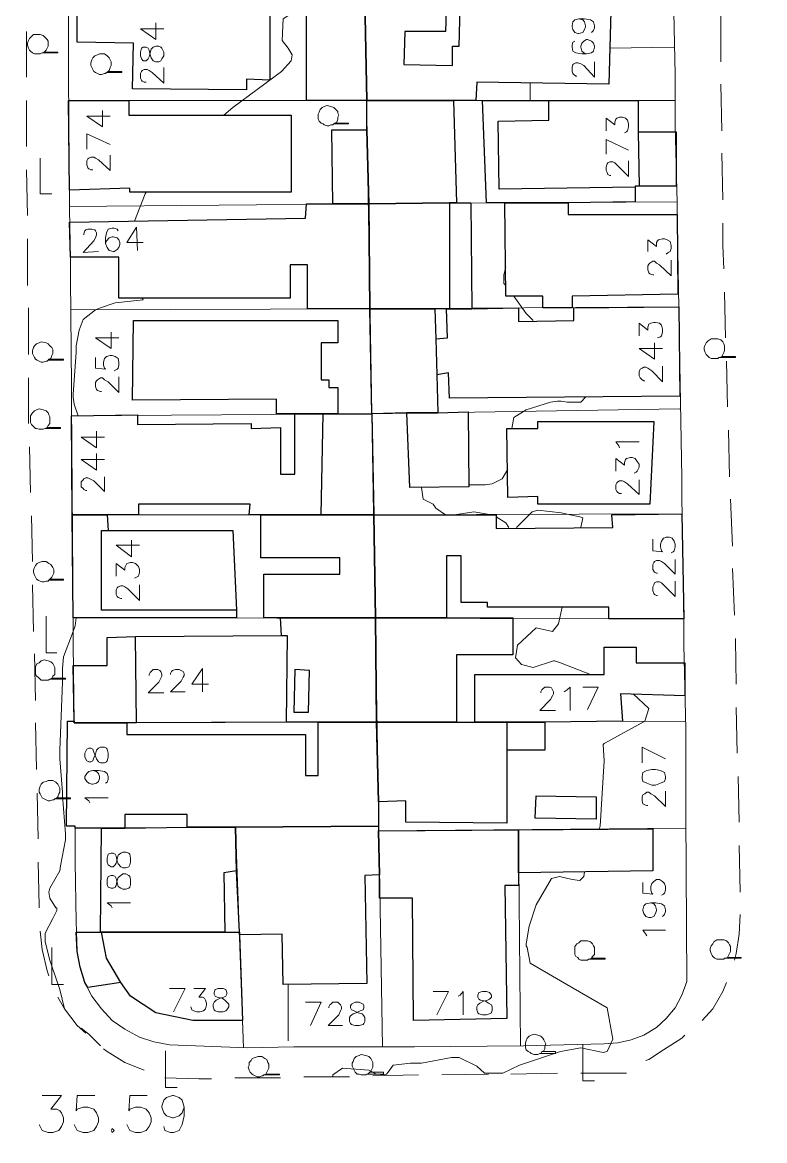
# Model space of a CAD drawing. Extents: x -2391 to 32076, y -11492 to 5852.
# Drawn here: x 4755.5 to 4820.1, y -1182.6 to -1085.2 of the extents above; entities that cross this region are included whole.
import ezdxf

# ---------------------------------------------------------------- set-up
doc = ezdxf.new("R2010")
doc.units = 0
doc.header["$LTSCALE"] = 7
for name, color, linetype in [('ALVE-CT', 3, 'CONTINUOUS'), ('PDF_A101 - EDIFICACAO', 7, 'CONTINUOUS'), ('PDF_A103 - PROJECAO_1', 7, 'CONTINUOUS'), ('PDF_A112 - PRISMA_VENTILACAO', 7, 'CONTINUOUS'), ('PDF_A123 - N DE PORTA', 7, 'CONTINUOUS'), ('PDF_A124 - MURO', 7, 'CONTINUOUS'), ('PDF_C301 - MEIO_FIO_2D', 7, 'CONTINUOUS'), ('PDF_F602 - ARVORE_ISOLADA', 7, 'CONTINUOUS'), ('PDF_I903 - POSTE', 7, 'CONTINUOUS'), ('PDF_N1401 - CURVA_MESTRA', 7, 'CONTINUOUS'), ('PDF_N1403 - COTA_DE_APARELHO', 7, 'CONTINUOUS')]:
    doc.layers.add(name, color=color, linetype=linetype)

msp = doc.modelspace()

# ---------------------------------------------------------------- linework, layer by layer
at = {"layer": 'ALVE-CT'}
msp.add_circle((4550.796, -1271.53), 500, dxfattribs=at)
at = {"layer": 'PDF_A101 - EDIFICACAO', "lineweight": 30}
for points in [[(4764.995, -1083.153), (4764.995, -1084.339), (4777.017, -1084.423), (4777.017, -1090.265), (4774.985, -1090.18), (4774.985, -1091.112), (4765.08, -1091.027), (4765.164, -1087.048), (4760.254, -1086.963), (4760.254, -1083.069)], [(4781.504, -1083.238), (4785.314, -1083.238), (4785.484, -1092.043), (4780.234, -1092.043), (4780.234, -1083.238)], [(4793.019, -1092.043), (4785.484, -1092.043), (4785.314, -1083.238), (4792.426, -1083.238), (4792.341, -1086.032), (4788.785, -1086.032), (4788.701, -1088.91), (4792.934, -1088.995), (4792.934, -1087.302), (4793.527, -1087.302), (4793.611, -1083.915), (4806.734, -1084.254), (4806.565, -1090.604), (4795.051, -1090.434), (4794.966, -1092.043)], [(4778.88, -1093.313), (4778.88, -1100.001), (4764.826, -1100.001), (4764.826, -1099.663), (4759.576, -1099.832), (4759.492, -1092.043), (4764.741, -1092.043), (4764.741, -1093.313)], [(4793.273, -1100.933), (4792.68, -1100.933), (4785.653, -1101.017), (4785.484, -1094.583), (4785.484, -1092.043), (4793.019, -1092.043)], [(4809.105, -1092.043), (4809.105, -1094.752), (4812.407, -1094.752), (4812.407, -1099.493), (4809.189, -1099.493), (4809.105, -1099.493), (4808.851, -1099.493), (4808.851, -1099.578), (4808.851, -1100.848), (4803.009, -1100.933), (4797.506, -1100.933), (4795.897, -1100.933), (4795.559, -1092.043), (4801.316, -1092.043)], [(4785.653, -1101.017), (4782.52, -1101.017), (4782.436, -1094.583), (4785.484, -1094.583)], [(4785.738, -1110.161), (4780.319, -1110.161), (4780.319, -1106.351), (4778.795, -1106.351), (4778.795, -1109.23), (4763.894, -1109.23), (4763.894, -1105.674), (4759.661, -1105.674), (4759.576, -1102.626), (4780.15, -1102.287), (4780.234, -1101.017), (4782.52, -1101.017), (4785.653, -1101.017)], [(4791.41, -1110.161), (4785.738, -1110.161), (4785.653, -1101.017), (4792.68, -1100.933), (4793.273, -1100.933), (4794.543, -1100.933), (4794.627, -1110.161), (4792.68, -1110.161), (4792.426, -1110.161)], [(4797.506, -1100.933), (4803.009, -1100.933), (4803.009, -1101.949), (4812.491, -1101.949), (4812.576, -1108.891), (4803.348, -1109.06), (4803.348, -1110.076), (4800.808, -1110.076), (4800.808, -1109.06), (4797.59, -1109.06)], [(4812.661, -1109.992), (4812.745, -1117.781), (4792.68, -1117.95), (4792.595, -1115.749), (4791.579, -1115.918), (4791.664, -1119.22), (4788.955, -1119.22), (4785.907, -1119.305), (4785.738, -1110.161), (4791.41, -1110.161), (4791.495, -1112.786), (4792.511, -1112.701), (4792.426, -1110.161), (4792.68, -1110.161), (4794.627, -1110.161), (4798.691, -1110.076), (4798.691, -1111.262), (4803.517, -1111.177), (4803.517, -1110.076)], [(4782.944, -1119.305), (4781.674, -1119.305), (4779.218, -1119.305), (4777.61, -1119.305), (4777.61, -1118.035), (4765.08, -1118.119), (4765.164, -1111.177), (4782.944, -1111.177), (4782.944, -1113.124), (4781.504, -1113.124), (4781.504, -1116.341), (4782.182, -1116.341), (4782.182, -1117.019), (4782.944, -1117.019)], [(4785.907, -1119.305), (4786.076, -1128.11), (4781.504, -1128.11), (4776.255, -1128.11), (4775.239, -1128.11), (4775.324, -1127.178), (4765.588, -1127.178), (4765.588, -1128.11), (4762.878, -1128.11), (4759.83, -1128.11), (4759.746, -1119.474), (4765.503, -1119.389), (4765.503, -1120.236), (4775.409, -1120.151), (4775.409, -1120.575), (4777.948, -1120.49), (4777.948, -1124.554), (4779.218, -1124.554), (4779.218, -1119.305), (4781.674, -1119.305), (4782.944, -1119.305)], [(4788.955, -1119.22), (4791.664, -1119.22), (4794.289, -1119.135), (4794.373, -1125.654), (4789.209, -1125.739)], [(4810.459, -1119.982), (4810.121, -1127.178), (4800.384, -1127.178), (4800.384, -1126.501), (4797.76, -1126.586), (4797.675, -1120.575), (4800.384, -1120.575), (4800.384, -1119.982)], [(4762.878, -1128.11), (4762.963, -1129.464), (4773.8, -1129.464), (4774.139, -1136.407), (4774.139, -1137.084), (4759.915, -1137.084), (4759.83, -1128.11)], [(4781.504, -1128.11), (4786.076, -1128.11), (4786.246, -1137.084), (4777.948, -1137.084), (4776.509, -1137.084), (4776.509, -1133.274), (4783.113, -1133.274), (4783.113, -1131.835), (4776.255, -1131.835), (4776.255, -1128.11)], [(4792.426, -1137.084), (4786.246, -1137.084), (4786.076, -1128.11), (4796.744, -1128.11), (4796.744, -1129.295), (4806.903, -1129.21), (4806.819, -1128.11), (4812.915, -1128.025), (4813.084, -1137.169), (4806.565, -1137.169), (4806.565, -1136.153), (4795.982, -1136.153), (4795.982, -1135.729), (4793.696, -1135.729), (4793.696, -1131.666), (4792.426, -1131.666)], [(4786.246, -1137.084), (4786.33, -1146.143), (4781.25, -1146.143), (4778.456, -1146.143), (4765.418, -1146.228), (4764.572, -1146.228), (4760, -1146.228), (4760, -1146.058), (4759.915, -1141.233), (4762.878, -1141.233), (4762.878, -1138.777), (4765.334, -1138.693), (4778.033, -1138.608), (4777.948, -1137.084)], [(4792.426, -1137.084), (4798.183, -1137.084), (4798.183, -1140.301), (4793.273, -1140.301), (4793.273, -1146.143), (4786.33, -1146.143), (4786.246, -1137.084)], [(4800.977, -1146.143), (4797.675, -1146.143), (4794.881, -1146.143), (4794.881, -1141.995), (4806.142, -1141.995), (4806.142, -1139.624), (4808.935, -1139.624), (4808.935, -1140.979), (4813.169, -1140.979), (4813.169, -1143.857), (4807.581, -1143.688), (4807.75, -1146.058)], [(4779.134, -1145.296), (4780.404, -1145.296), (4780.488, -1141.656), (4779.218, -1141.571)], [(4760, -1146.058), (4760, -1146.228), (4764.572, -1146.228), (4764.572, -1147.244), (4780.15, -1147.244), (4780.15, -1150.8), (4781.25, -1150.8), (4781.25, -1146.143), (4786.33, -1146.143), (4786.5, -1153.086), (4786.5, -1155.202), (4774.054, -1155.287), (4769.821, -1155.287), (4769.821, -1154.186), (4764.402, -1154.186), (4764.402, -1155.371), (4762.37, -1155.371), (4760.084, -1155.371), (4760.084, -1155.202), (4759.322, -1155.202), (4759.407, -1146.058)], [(4797.675, -1148.598), (4797.675, -1154.948), (4788.87, -1154.863), (4788.87, -1153.001), (4786.5, -1153.086), (4786.33, -1146.143), (4793.273, -1146.143), (4794.881, -1146.143), (4797.675, -1146.143), (4800.977, -1146.143), (4800.977, -1148.598)], [(4805.464, -1152.662), (4805.464, -1154.609), (4800.13, -1154.525), (4800.215, -1152.578)], [(4774.139, -1159.097), (4773.038, -1159.266), (4773.123, -1164.43), (4762.37, -1164.43), (4762.286, -1164.43), (4762.37, -1155.371), (4764.402, -1155.371), (4769.821, -1155.287), (4774.054, -1155.287)], [(4786.5, -1155.625), (4786.584, -1159.435), (4785.314, -1159.52), (4785.484, -1168.918), (4778.202, -1169.002), (4778.118, -1164.6), (4774.393, -1164.684), (4774.393, -1164.43), (4774.139, -1159.097), (4774.054, -1155.287), (4786.5, -1155.202)], [(4798.691, -1159.266), (4798.691, -1160.367), (4797.506, -1160.367), (4797.675, -1171.966), (4789.547, -1172.135), (4789.463, -1161.467), (4786.584, -1161.467), (4786.584, -1159.435), (4786.5, -1155.625), (4798.691, -1155.541)], [(4798.691, -1159.266), (4798.691, -1155.541), (4810.375, -1155.456), (4810.375, -1159.097)], [(4774.393, -1164.684), (4774.647, -1172.135), (4770.329, -1172.135), (4767.112, -1171.458), (4764.91, -1170.018), (4764.064, -1168.833), (4761.185, -1169.256), (4760.931, -1168.833), (4760.508, -1167.478), (4760.254, -1166.124), (4760.169, -1164.43), (4762.286, -1164.43), (4762.37, -1164.43), (4773.123, -1164.43), (4774.393, -1164.43)]]:
    msp.add_lwpolyline(points, close=True, dxfattribs=at)
at = {"layer": 'PDF_A103 - PROJECAO_1', "lineweight": 30}
for points in [[(4809.105, -1094.752), (4809.189, -1099.493), (4809.105, -1099.493), (4808.851, -1099.493), (4808.851, -1099.578), (4796.998, -1099.747), (4796.913, -1093.821), (4801.316, -1093.736), (4801.316, -1092.043), (4809.105, -1092.043)], [(4792.68, -1110.161), (4792.426, -1110.161), (4791.41, -1110.161), (4785.738, -1110.161), (4785.653, -1101.017), (4792.68, -1100.933)], [(4791.495, -1112.786), (4791.579, -1115.918), (4791.664, -1119.22), (4788.955, -1119.22), (4785.907, -1119.305), (4785.738, -1110.161), (4791.41, -1110.161)], [(4786.076, -1128.11), (4781.504, -1128.11), (4781.674, -1119.305), (4782.944, -1119.305), (4785.907, -1119.305)], [(4774.139, -1136.407), (4762.37, -1136.407), (4762.37, -1129.464), (4762.963, -1129.464), (4773.8, -1129.464)], [(4778.456, -1146.143), (4765.418, -1146.228), (4765.334, -1138.693), (4778.033, -1138.608), (4778.541, -1138.608)], [(4797.675, -1148.598), (4797.675, -1154.948), (4788.87, -1154.863), (4788.87, -1153.001), (4786.5, -1153.086), (4786.33, -1146.143), (4793.273, -1146.143), (4794.881, -1146.143), (4797.675, -1146.143)], [(4774.393, -1164.684), (4774.647, -1172.135), (4770.329, -1172.135), (4767.112, -1171.458), (4764.91, -1170.018), (4764.064, -1168.833), (4762.794, -1166.716), (4762.37, -1164.43), (4773.123, -1164.43), (4774.393, -1164.43)]]:
    msp.add_lwpolyline(points, close=True, dxfattribs=at)
at = {"layer": 'PDF_A112 - PRISMA_VENTILACAO', "lineweight": 30}
msp.add_lwpolyline([(4779.218, -1141.571), (4779.134, -1145.296), (4780.404, -1145.296), (4780.488, -1141.656)], close=True, dxfattribs=at)
at = {"layer": 'PDF_A123 - N DE PORTA', "lineweight": 9}
for points in [[(4767.789, -1085.778), (4765.757, -1085.778), (4767.112, -1086.709), (4767.112, -1085.27)], [(4803.94, -1084.931), (4804.279, -1085.016), (4804.448, -1085.185), (4804.533, -1085.524), (4804.533, -1085.609), (4804.448, -1085.863), (4804.279, -1086.117), (4803.94, -1086.201), (4803.856, -1086.201), (4803.602, -1086.117), (4803.432, -1085.863), (4803.348, -1085.609), (4803.348, -1085.524), (4803.432, -1085.185), (4803.602, -1085.016), (4803.94, -1084.931), (4804.448, -1084.931), (4804.956, -1085.016), (4805.21, -1085.185), (4805.295, -1085.524), (4805.295, -1085.693), (4805.21, -1085.947), (4805.041, -1086.117)], [(4803.602, -1086.878), (4803.432, -1086.963), (4803.348, -1087.217), (4803.348, -1087.386), (4803.432, -1087.725), (4803.686, -1087.894), (4804.194, -1087.979), (4804.618, -1087.979), (4805.041, -1087.894), (4805.21, -1087.725), (4805.295, -1087.386), (4805.295, -1087.302), (4805.21, -1087.048), (4805.041, -1086.878), (4804.702, -1086.709), (4804.618, -1086.709), (4804.364, -1086.878), (4804.194, -1087.048), (4804.11, -1087.302), (4804.11, -1087.386), (4804.194, -1087.725), (4804.364, -1087.894), (4804.618, -1087.979)], [(4766.265, -1090.434), (4766.096, -1090.434), (4765.926, -1090.35), (4765.842, -1090.265), (4765.757, -1090.096), (4765.757, -1089.672), (4765.842, -1089.503), (4765.926, -1089.418), (4766.096, -1089.334), (4766.35, -1089.334), (4766.519, -1089.418), (4766.773, -1089.588), (4767.789, -1090.519), (4767.789, -1089.164)], [(4803.771, -1089.926), (4803.686, -1089.926), (4803.517, -1089.757), (4803.432, -1089.672), (4803.348, -1089.503), (4803.348, -1089.164), (4803.432, -1088.91), (4803.517, -1088.826), (4803.686, -1088.741), (4803.856, -1088.741), (4804.11, -1088.826), (4804.364, -1088.995), (4805.295, -1090.011), (4805.295, -1088.656)], [(4763.132, -1093.398), (4761.1, -1093.398), (4762.455, -1094.329), (4762.455, -1092.89)], [(4806.311, -1094.668), (4806.311, -1093.567), (4807.073, -1094.16), (4807.073, -1093.906), (4807.157, -1093.652), (4807.242, -1093.567), (4807.496, -1093.482), (4807.75, -1093.482), (4808.004, -1093.567), (4808.173, -1093.736), (4808.258, -1094.075), (4808.258, -1094.329), (4808.173, -1094.668), (4808.089, -1094.752), (4807.919, -1094.837)], [(4763.132, -1095.853), (4761.1, -1094.922), (4761.1, -1096.276)], [(4808.258, -1096.361), (4806.311, -1095.43), (4806.311, -1096.699)], [(4761.608, -1098.054), (4761.439, -1098.054), (4761.27, -1097.969), (4761.185, -1097.885), (4761.1, -1097.631), (4761.1, -1097.292), (4761.185, -1097.123), (4761.27, -1097.038), (4761.439, -1096.953), (4761.693, -1096.953), (4761.862, -1097.038), (4762.116, -1097.207), (4763.132, -1098.139), (4763.132, -1096.784)], [(4806.734, -1098.562), (4806.649, -1098.562), (4806.48, -1098.477), (4806.395, -1098.308), (4806.311, -1098.139), (4806.311, -1097.8), (4806.395, -1097.546), (4806.48, -1097.461), (4806.649, -1097.377), (4806.903, -1097.377), (4807.073, -1097.461), (4807.327, -1097.715), (4808.258, -1098.647), (4808.258, -1097.292)], [(4765.503, -1105.081), (4765.418, -1103.049), (4764.572, -1104.404), (4766.011, -1104.404)], [(4760.846, -1103.727), (4760.846, -1103.642), (4760.931, -1103.388), (4761.016, -1103.303), (4761.185, -1103.219), (4761.524, -1103.219), (4761.778, -1103.303), (4761.862, -1103.388), (4761.947, -1103.557), (4761.947, -1103.727), (4761.862, -1103.981), (4761.693, -1104.235), (4760.762, -1105.251), (4762.116, -1105.166)], [(4763.81, -1103.388), (4763.725, -1103.219), (4763.471, -1103.134), (4763.302, -1103.134), (4762.963, -1103.219), (4762.794, -1103.557), (4762.709, -1103.981), (4762.709, -1104.489), (4762.878, -1104.827), (4763.048, -1105.081), (4763.386, -1105.166), (4763.471, -1105.166), (4763.725, -1104.997), (4763.894, -1104.827), (4763.979, -1104.573), (4763.979, -1104.404), (4763.894, -1104.15), (4763.725, -1103.981), (4763.386, -1103.896), (4763.302, -1103.896), (4763.048, -1103.981), (4762.794, -1104.235), (4762.709, -1104.489)], [(4809.951, -1105.166), (4809.951, -1104.15), (4810.713, -1104.743), (4810.713, -1104.404), (4810.798, -1104.235), (4810.883, -1104.15), (4811.221, -1104.065), (4811.391, -1104.065), (4811.645, -1104.15), (4811.899, -1104.319), (4811.983, -1104.658), (4811.983, -1104.912), (4811.899, -1105.166), (4811.729, -1105.251), (4811.56, -1105.42)], [(4810.459, -1107.198), (4810.375, -1107.198), (4810.121, -1107.113), (4810.036, -1107.028), (4809.951, -1106.774), (4809.951, -1106.436), (4810.036, -1106.266), (4810.121, -1106.182), (4810.375, -1106.012), (4810.544, -1106.012), (4810.713, -1106.182), (4810.967, -1106.351), (4811.983, -1107.282), (4811.983, -1105.928)], [(4809.189, -1112.532), (4809.189, -1111.431), (4809.951, -1112.024), (4809.951, -1111.77), (4810.036, -1111.516), (4810.205, -1111.431), (4810.459, -1111.346), (4810.629, -1111.346), (4810.967, -1111.431), (4811.137, -1111.6), (4811.221, -1111.939), (4811.221, -1112.193), (4811.137, -1112.532), (4811.052, -1112.616), (4810.798, -1112.701)], [(4763.894, -1112.701), (4761.862, -1112.701), (4763.217, -1113.632), (4763.217, -1112.193)], [(4811.221, -1113.632), (4809.189, -1113.632), (4810.544, -1114.564), (4810.544, -1113.124)], [(4761.862, -1114.394), (4761.862, -1115.326), (4762.709, -1115.41), (4762.624, -1115.326), (4762.54, -1115.072), (4762.54, -1114.818), (4762.624, -1114.479), (4762.794, -1114.31), (4763.132, -1114.225), (4763.302, -1114.225), (4763.556, -1114.31), (4763.81, -1114.479), (4763.894, -1114.818), (4763.894, -1115.072), (4763.81, -1115.326), (4763.725, -1115.41), (4763.471, -1115.58)], [(4809.697, -1116.426), (4809.613, -1116.426), (4809.443, -1116.341), (4809.274, -1116.172), (4809.189, -1116.003), (4809.189, -1115.664), (4809.274, -1115.41), (4809.443, -1115.326), (4809.613, -1115.241), (4809.782, -1115.241), (4809.951, -1115.326), (4810.29, -1115.58), (4811.221, -1116.511), (4811.221, -1115.156)], [(4762.37, -1117.357), (4762.286, -1117.357), (4762.032, -1117.273), (4761.947, -1117.188), (4761.862, -1116.934), (4761.862, -1116.595), (4761.947, -1116.426), (4762.032, -1116.341), (4762.286, -1116.172), (4762.455, -1116.172), (4762.624, -1116.341), (4762.963, -1116.511), (4763.894, -1117.442), (4763.894, -1116.087)], [(4762.624, -1121.337), (4760.592, -1121.337), (4761.947, -1122.268), (4761.947, -1120.829)], [(4807.496, -1122.268), (4807.411, -1122.099), (4807.157, -1121.76), (4809.189, -1121.76)], [(4762.624, -1123.284), (4760.592, -1123.284), (4761.947, -1124.215), (4761.947, -1122.776)], [(4807.157, -1124.3), (4807.157, -1123.199), (4807.919, -1123.792), (4807.919, -1123.538), (4808.004, -1123.284), (4808.089, -1123.199), (4808.427, -1123.115), (4808.597, -1123.115), (4808.851, -1123.199), (4809.02, -1123.453), (4809.189, -1123.707), (4809.189, -1123.961), (4809.02, -1124.3), (4808.935, -1124.385), (4808.766, -1124.469)], [(4761.1, -1125.993), (4761.016, -1125.993), (4760.846, -1125.908), (4760.762, -1125.824), (4760.592, -1125.654), (4760.592, -1125.231), (4760.762, -1125.062), (4760.846, -1124.977), (4761.016, -1124.893), (4761.185, -1124.893), (4761.354, -1124.977), (4761.693, -1125.147), (4762.624, -1126.078), (4762.624, -1124.808)], [(4807.665, -1126.247), (4807.496, -1126.247), (4807.327, -1126.162), (4807.242, -1126.078), (4807.157, -1125.908), (4807.157, -1125.485), (4807.242, -1125.316), (4807.327, -1125.231), (4807.496, -1125.147), (4807.75, -1125.147), (4807.919, -1125.231), (4808.173, -1125.4), (4809.189, -1126.332), (4809.189, -1125.062)], [(4765.672, -1130.734), (4763.64, -1130.734), (4764.995, -1131.75), (4764.995, -1130.311)], [(4810.375, -1130.226), (4810.375, -1131.242), (4811.221, -1131.327), (4811.137, -1131.242), (4811.052, -1130.904), (4811.052, -1130.65), (4811.137, -1130.396), (4811.306, -1130.142), (4811.56, -1130.057), (4811.814, -1130.057), (4812.068, -1130.142), (4812.237, -1130.396), (4812.322, -1130.65), (4812.322, -1130.904), (4812.237, -1131.242), (4812.153, -1131.327), (4811.983, -1131.412)], [(4763.64, -1133.444), (4763.64, -1132.343), (4764.402, -1132.936), (4764.402, -1132.682), (4764.487, -1132.512), (4764.572, -1132.343), (4764.91, -1132.258), (4765.08, -1132.258), (4765.334, -1132.343), (4765.588, -1132.597), (4765.672, -1132.851), (4765.672, -1133.105), (4765.588, -1133.444), (4765.418, -1133.528), (4765.249, -1133.613)], [(4810.798, -1133.19), (4810.713, -1133.19), (4810.544, -1133.105), (4810.459, -1133.02), (4810.375, -1132.851), (4810.375, -1132.428), (4810.459, -1132.258), (4810.544, -1132.174), (4810.713, -1132.089), (4810.967, -1132.089), (4811.137, -1132.174), (4811.391, -1132.343), (4812.322, -1133.274), (4812.322, -1132.004)], [(4764.148, -1135.391), (4764.064, -1135.391), (4763.81, -1135.306), (4763.725, -1135.221), (4763.64, -1135.052), (4763.64, -1134.629), (4763.725, -1134.46), (4763.81, -1134.375), (4764.064, -1134.29), (4764.233, -1134.29), (4764.402, -1134.375), (4764.656, -1134.544), (4765.672, -1135.56), (4765.672, -1134.206)], [(4810.798, -1135.137), (4810.713, -1135.137), (4810.544, -1135.052), (4810.459, -1134.968), (4810.375, -1134.714), (4810.375, -1134.375), (4810.459, -1134.206), (4810.544, -1134.036), (4810.713, -1133.952), (4810.967, -1133.952), (4811.137, -1134.036), (4811.391, -1134.29), (4812.322, -1135.221), (4812.322, -1133.867)], [(4766.519, -1142.079), (4766.519, -1141.995), (4766.604, -1141.825), (4766.688, -1141.741), (4766.858, -1141.571), (4767.281, -1141.571), (4767.45, -1141.656), (4767.535, -1141.741), (4767.619, -1141.995), (4767.619, -1142.164), (4767.535, -1142.333), (4767.366, -1142.672), (4766.434, -1143.603), (4767.789, -1143.603)], [(4768.381, -1141.995), (4768.381, -1141.91), (4768.466, -1141.741), (4768.551, -1141.656), (4768.805, -1141.571), (4769.143, -1141.571), (4769.313, -1141.656), (4769.482, -1141.741), (4769.567, -1141.91), (4769.567, -1142.079), (4769.482, -1142.249), (4769.313, -1142.587), (4768.381, -1143.519), (4769.651, -1143.519)], [(4771.175, -1143.519), (4771.175, -1141.487), (4770.244, -1142.841), (4771.683, -1142.841)], [(4800.638, -1143.603), (4800.638, -1143.519), (4800.723, -1143.349), (4800.808, -1143.265), (4800.977, -1143.095), (4801.4, -1143.095), (4801.57, -1143.18), (4801.654, -1143.349), (4801.739, -1143.519), (4801.739, -1143.688), (4801.654, -1143.857), (4801.485, -1144.196), (4800.554, -1145.127), (4801.908, -1145.127)], [(4802.67, -1143.519), (4802.924, -1143.349), (4803.178, -1143.095), (4803.178, -1145.127)], [(4804.702, -1145.042), (4805.634, -1143.095), (4804.279, -1143.095)], [(4811.475, -1149.36), (4809.443, -1148.344), (4809.443, -1149.699)], [(4761.608, -1150.376), (4761.947, -1150.461), (4762.116, -1150.63), (4762.201, -1150.884), (4762.201, -1151.054), (4762.116, -1151.308), (4761.947, -1151.477), (4761.608, -1151.562), (4761.524, -1151.562), (4761.27, -1151.477), (4761.1, -1151.308), (4760.931, -1151.054), (4760.931, -1150.884), (4761.1, -1150.63), (4761.27, -1150.461), (4761.608, -1150.376), (4762.116, -1150.376), (4762.624, -1150.461), (4762.878, -1150.63), (4762.963, -1150.884), (4762.963, -1151.138), (4762.878, -1151.392), (4762.709, -1151.477)], [(4761.354, -1153.17), (4761.27, -1153.001), (4760.931, -1152.747), (4762.963, -1152.747)], [(4809.951, -1153.424), (4809.867, -1153.424), (4809.697, -1153.34), (4809.528, -1153.255), (4809.443, -1153.001), (4809.443, -1152.662), (4809.528, -1152.493), (4809.697, -1152.408), (4809.867, -1152.239), (4810.036, -1152.239), (4810.205, -1152.408), (4810.544, -1152.578), (4811.475, -1153.509), (4811.475, -1152.154)], [(4809.528, -1160.113), (4809.528, -1161.044), (4810.375, -1161.129), (4810.29, -1161.044), (4810.205, -1160.79), (4810.205, -1160.451), (4810.29, -1160.197), (4810.459, -1160.028), (4810.713, -1159.859), (4810.967, -1159.859), (4811.221, -1160.028), (4811.391, -1160.197), (4811.475, -1160.451), (4811.475, -1160.79), (4811.391, -1161.044), (4811.306, -1161.129), (4811.137, -1161.213)], [(4763.302, -1162.314), (4763.217, -1162.145), (4762.878, -1161.891), (4764.91, -1161.891)], [(4810.205, -1161.891), (4810.459, -1161.975), (4810.629, -1162.145), (4810.713, -1162.483), (4810.713, -1162.568), (4810.629, -1162.822), (4810.459, -1163.076), (4810.205, -1163.161), (4810.036, -1163.161), (4809.782, -1163.076), (4809.613, -1162.822), (4809.528, -1162.568), (4809.528, -1162.483), (4809.613, -1162.145), (4809.782, -1161.975), (4810.205, -1161.891), (4810.629, -1161.891), (4811.137, -1161.975), (4811.391, -1162.145), (4811.475, -1162.483), (4811.475, -1162.653), (4811.391, -1162.907), (4811.221, -1163.076)], [(4809.867, -1164.769), (4809.782, -1164.6), (4809.528, -1164.261), (4811.475, -1164.261)], [(4768.635, -1171.373), (4769.651, -1169.341), (4768.297, -1169.341)], [(4770.413, -1169.341), (4771.429, -1169.341), (4770.837, -1170.103), (4771.175, -1170.103), (4771.345, -1170.188), (4771.429, -1170.357), (4771.514, -1170.611), (4771.514, -1170.78), (4771.429, -1171.119), (4771.26, -1171.288), (4770.921, -1171.373), (4770.667, -1171.373), (4770.413, -1171.288), (4770.244, -1171.204), (4770.159, -1170.95)], [(4791.579, -1171.627), (4792.595, -1169.595), (4791.241, -1169.595)], [(4793.442, -1170.018), (4793.611, -1169.934), (4793.865, -1169.595), (4793.865, -1171.627)], [(4780.573, -1172.558), (4781.504, -1170.526), (4780.15, -1170.526)], [(4782.182, -1171.034), (4782.182, -1170.95), (4782.266, -1170.78), (4782.351, -1170.696), (4782.52, -1170.526), (4782.944, -1170.526), (4783.113, -1170.696), (4783.198, -1170.78), (4783.282, -1170.95), (4783.282, -1171.119), (4783.198, -1171.288), (4783.028, -1171.627), (4782.097, -1172.558), (4783.367, -1172.558)]]:
    msp.add_lwpolyline(points, dxfattribs=at)
for points in [[(4765.757, -1088.148), (4765.842, -1088.402), (4766.011, -1088.572), (4766.265, -1088.572), (4766.434, -1088.402), (4766.519, -1088.233), (4766.604, -1087.894), (4766.688, -1087.556), (4766.858, -1087.386), (4767.112, -1087.302), (4767.366, -1087.302), (4767.535, -1087.386), (4767.619, -1087.471), (4767.789, -1087.81), (4767.789, -1088.148), (4767.619, -1088.402), (4767.535, -1088.572), (4767.366, -1088.656), (4767.112, -1088.656), (4766.858, -1088.572), (4766.688, -1088.318), (4766.604, -1088.064), (4766.519, -1087.64), (4766.434, -1087.471), (4766.265, -1087.386), (4766.011, -1087.386), (4765.842, -1087.471), (4765.757, -1087.81)], [(4760.931, -1149.191), (4761.1, -1149.53), (4761.27, -1149.614), (4761.439, -1149.614), (4761.608, -1149.53), (4761.693, -1149.276), (4761.862, -1148.937), (4761.947, -1148.598), (4762.116, -1148.429), (4762.286, -1148.344), (4762.624, -1148.344), (4762.794, -1148.429), (4762.878, -1148.514), (4762.963, -1148.852), (4762.963, -1149.191), (4762.878, -1149.53), (4762.794, -1149.614), (4762.624, -1149.699), (4762.286, -1149.699), (4762.116, -1149.614), (4761.947, -1149.36), (4761.862, -1149.106), (4761.693, -1148.768), (4761.608, -1148.514), (4761.439, -1148.429), (4761.27, -1148.429), (4761.1, -1148.514), (4760.931, -1148.852)], [(4809.443, -1151.054), (4809.528, -1151.308), (4809.867, -1151.477), (4810.29, -1151.646), (4810.629, -1151.646), (4811.052, -1151.477), (4811.391, -1151.308), (4811.475, -1151.054), (4811.475, -1150.884), (4811.391, -1150.546), (4811.052, -1150.376), (4810.629, -1150.292), (4810.29, -1150.292), (4809.867, -1150.376), (4809.528, -1150.546), (4809.443, -1150.884)], [(4762.878, -1158.335), (4762.963, -1158.589), (4763.217, -1158.758), (4763.386, -1158.758), (4763.556, -1158.589), (4763.64, -1158.419), (4763.725, -1158.081), (4763.81, -1157.742), (4764.064, -1157.573), (4764.233, -1157.488), (4764.487, -1157.488), (4764.741, -1157.573), (4764.826, -1157.657), (4764.91, -1157.996), (4764.91, -1158.335), (4764.826, -1158.589), (4764.741, -1158.758), (4764.487, -1158.843), (4764.233, -1158.843), (4764.064, -1158.758), (4763.81, -1158.504), (4763.725, -1158.25), (4763.64, -1157.827), (4763.556, -1157.657), (4763.386, -1157.573), (4763.217, -1157.573), (4762.963, -1157.657), (4762.878, -1157.996)], [(4762.878, -1160.282), (4762.963, -1160.536), (4763.217, -1160.621), (4763.386, -1160.621), (4763.556, -1160.536), (4763.64, -1160.367), (4763.725, -1159.943), (4763.81, -1159.689), (4764.064, -1159.52), (4764.233, -1159.351), (4764.487, -1159.351), (4764.741, -1159.52), (4764.826, -1159.605), (4764.91, -1159.859), (4764.91, -1160.282), (4764.826, -1160.536), (4764.741, -1160.621), (4764.487, -1160.705), (4764.233, -1160.705), (4764.064, -1160.621), (4763.81, -1160.451), (4763.725, -1160.113), (4763.64, -1159.774), (4763.556, -1159.605), (4763.386, -1159.52), (4763.217, -1159.52), (4762.963, -1159.605), (4762.878, -1159.859)], [(4772.53, -1169.341), (4772.276, -1169.426), (4772.191, -1169.68), (4772.191, -1169.849), (4772.276, -1170.018), (4772.445, -1170.103), (4772.869, -1170.188), (4773.123, -1170.357), (4773.292, -1170.526), (4773.461, -1170.696), (4773.461, -1170.95), (4773.292, -1171.204), (4773.207, -1171.288), (4772.953, -1171.373), (4772.53, -1171.373), (4772.276, -1171.288), (4772.191, -1171.204), (4772.107, -1170.95), (4772.107, -1170.696), (4772.191, -1170.526), (4772.361, -1170.357), (4772.699, -1170.188), (4773.038, -1170.103), (4773.207, -1170.018), (4773.292, -1169.849), (4773.292, -1169.68), (4773.207, -1169.426), (4772.953, -1169.341)], [(4795.559, -1169.595), (4795.22, -1169.68), (4795.135, -1169.934), (4795.135, -1170.103), (4795.22, -1170.272), (4795.389, -1170.357), (4795.813, -1170.442), (4796.067, -1170.611), (4796.321, -1170.78), (4796.405, -1170.95), (4796.405, -1171.204), (4796.321, -1171.458), (4796.151, -1171.542), (4795.897, -1171.627), (4795.559, -1171.627), (4795.22, -1171.542), (4795.135, -1171.458), (4795.051, -1171.204), (4795.051, -1170.95), (4795.135, -1170.78), (4795.305, -1170.611), (4795.643, -1170.442), (4795.982, -1170.357), (4796.151, -1170.272), (4796.321, -1170.103), (4796.321, -1169.934), (4796.151, -1169.68), (4795.897, -1169.595)], [(4784.468, -1170.526), (4784.129, -1170.696), (4784.044, -1170.865), (4784.044, -1171.034), (4784.129, -1171.204), (4784.383, -1171.288), (4784.722, -1171.458), (4785.06, -1171.542), (4785.23, -1171.712), (4785.314, -1171.881), (4785.314, -1172.22), (4785.23, -1172.389), (4785.145, -1172.474), (4784.806, -1172.558), (4784.468, -1172.558), (4784.129, -1172.474), (4784.044, -1172.389), (4783.96, -1172.22), (4783.96, -1171.881), (4784.044, -1171.712), (4784.298, -1171.542), (4784.552, -1171.458), (4784.891, -1171.288), (4785.145, -1171.204), (4785.23, -1171.034), (4785.23, -1170.865), (4785.145, -1170.696), (4784.806, -1170.526)]]:
    msp.add_lwpolyline(points, close=True, dxfattribs=at)
at = {"layer": 'PDF_A124 - MURO', "lineweight": 9}
for points in [[(4783.96, -984.52), (4784.552, -1019.909), (4785.314, -1083.069), (4786.838, -1174.421)], [(4811.899, -1069.438), (4812.322, -1089.757), (4812.322, -1090.942), (4812.322, -1093.228), (4812.322, -1094.244), (4812.491, -1100.933), (4812.491, -1101.864), (4812.915, -1124.893), (4812.915, -1126.501), (4813.084, -1137.507), (4813.084, -1139.455), (4813.253, -1146.736), (4813.253, -1152.916), (4813.253, -1154.186), (4813.338, -1168.748), (4812.915, -1169.934), (4812.322, -1171.034), (4811.56, -1171.966), (4810.713, -1172.728), (4809.613, -1173.405), (4808.512, -1173.828), (4807.327, -1174.082), (4806.142, -1174.167), (4799.114, -1174.336), (4789.632, -1174.421), (4787.092, -1174.421), (4780.996, -1174.421), (4779.134, -1174.421), (4775.07, -1174.505), (4768.297, -1174.251), (4766.942, -1173.997), (4765.672, -1173.574), (4764.402, -1172.897), (4763.302, -1172.135), (4762.37, -1171.119), (4761.524, -1170.018), (4760.931, -1168.833), (4760.508, -1167.478), (4760.254, -1166.124), (4760.169, -1163.499), (4760.084, -1158.335), (4760.084, -1155.625), (4760.084, -1155.202)], [(4813.253, -1146.058), (4786.33, -1146.143), (4760, -1146.228), (4759.915, -1139.37), (4759.915, -1137.507), (4759.746, -1118.289), (4759.746, -1116.849), (4759.661, -1107.536), (4759.661, -1105.843), (4759.576, -1101.525), (4759.492, -1089.842), (4759.492, -1088.402), (4759.492, -1083.069), (4785.314, -1083.238), (4812.153, -1083.069)], [(4806.649, -1087.471), (4812.237, -1087.386)], [(4759.492, -1092.043), (4785.484, -1092.043), (4812.322, -1092.043)], [(4812.491, -1100.848), (4785.653, -1101.017), (4759.576, -1101.271)], [(4759.661, -1110.246), (4785.738, -1110.161), (4812.661, -1109.992)], [(4812.745, -1118.881), (4785.907, -1119.305), (4759.746, -1119.474)], [(4759.83, -1128.11), (4786.076, -1128.11), (4812.915, -1128.025)], [(4813.084, -1137.169), (4759.915, -1137.084)], [(4786.5, -1155.202), (4760.084, -1155.371)], [(4774.054, -1155.287), (4774.731, -1174.505)], [(4786.5, -1155.625), (4813.253, -1155.371)], [(4798.86, -1174.336), (4798.691, -1155.541)], [(4760.169, -1164.43), (4774.393, -1164.43)], [(4778.626, -1169.002), (4778.626, -1173.913)]]:
    msp.add_lwpolyline(points, dxfattribs=at)
at = {"layer": 'PDF_C301 - MEIO_FIO_2D', "lineweight": 9}
for points in [[(4816.301, -1084.593), (4816.301, -1088.656)], [(4755.851, -1090.011), (4755.851, -1086.032)], [(4816.301, -1090.604), (4816.386, -1094.668)], [(4755.851, -1096.022), (4755.851, -1092.043)], [(4816.386, -1096.615), (4816.47, -1100.679)], [(4755.936, -1102.033), (4755.851, -1098.054)], [(4816.47, -1102.711), (4816.47, -1104.658), (4816.555, -1106.69)], [(4755.936, -1108.129), (4755.936, -1104.065)], [(4816.64, -1108.722), (4816.724, -1112.701)], [(4756.021, -1114.14), (4756.021, -1110.076)], [(4816.809, -1114.733), (4816.894, -1118.712)], [(4756.021, -1120.151), (4756.021, -1116.172)], [(4816.978, -1120.744), (4817.063, -1124.808)], [(4756.19, -1126.162), (4756.105, -1122.183)], [(4817.148, -1126.755), (4817.317, -1130.819)], [(4756.359, -1132.174), (4756.275, -1128.194)], [(4817.317, -1132.766), (4817.486, -1136.83)], [(4756.444, -1138.269), (4756.359, -1134.206)], [(4817.571, -1138.862), (4817.571, -1139.031), (4817.656, -1142.841)], [(4756.613, -1144.281), (4756.529, -1140.217)], [(4817.656, -1144.873), (4817.74, -1148.852)], [(4756.698, -1150.292), (4756.613, -1146.228)], [(4817.825, -1150.884), (4817.91, -1154.863)], [(4756.867, -1156.303), (4756.783, -1152.324)], [(4817.91, -1156.895), (4817.994, -1160.959)], [(4756.952, -1162.314), (4756.952, -1162.145), (4756.867, -1158.335)], [(4817.994, -1162.907), (4817.91, -1164.6), (4817.656, -1166.293), (4817.486, -1166.886)], [(4757.798, -1168.24), (4757.629, -1167.817), (4757.206, -1165.954), (4757.037, -1164.346)], [(4816.809, -1168.833), (4816.47, -1169.595), (4815.624, -1171.119), (4814.693, -1172.135)], [(4761.016, -1173.236), (4760.254, -1172.558), (4759.153, -1171.119), (4758.56, -1170.103)], [(4813.169, -1173.405), (4812.915, -1173.659), (4811.306, -1174.675), (4810.036, -1175.521), (4809.782, -1175.606)], [(4766.096, -1176.453), (4764.402, -1175.775), (4762.878, -1174.844), (4762.54, -1174.59)], [(4783.96, -1177.045), (4779.98, -1177.045)], [(4789.971, -1176.876), (4785.992, -1176.961)], [(4796.067, -1176.791), (4792.003, -1176.876)], [(4802.078, -1176.707), (4798.014, -1176.791)], [(4808.089, -1176.707), (4805.718, -1176.707), (4804.11, -1176.707)], [(4771.937, -1177.215), (4770.837, -1177.215), (4767.873, -1177.13)], [(4777.948, -1177.13), (4773.969, -1177.13)]]:
    msp.add_lwpolyline(points, dxfattribs=at)
at = {"layer": 'PDF_F602 - ARVORE_ISOLADA', "lineweight": 9}
for points in [[(4757.375, -1087.81), (4757.291, -1087.894), (4757.206, -1087.894), (4757.037, -1087.979), (4756.867, -1087.979), (4756.698, -1087.979), (4756.529, -1087.979), (4756.359, -1087.894), (4756.19, -1087.725), (4756.105, -1087.64), (4756.021, -1087.471), (4755.936, -1087.217), (4755.936, -1087.048), (4756.021, -1086.794), (4756.105, -1086.624), (4756.275, -1086.455), (4756.444, -1086.286), (4756.698, -1086.286), (4757.037, -1086.286), (4757.291, -1086.371), (4757.46, -1086.54), (4757.629, -1086.709), (4757.714, -1086.878), (4757.714, -1087.132), (4757.714, -1087.302), (4757.629, -1087.471), (4757.545, -1087.64), (4757.375, -1087.81), (4757.291, -1087.894), (4758.56, -1087.894), (4758.56, -1087.81)], [(4762.963, -1089.503), (4762.794, -1089.588), (4762.709, -1089.672), (4762.624, -1089.672), (4762.37, -1089.757), (4762.201, -1089.757), (4762.032, -1089.672), (4761.862, -1089.588), (4761.693, -1089.503), (4761.608, -1089.334), (4761.524, -1089.164), (4761.439, -1088.995), (4761.439, -1088.741), (4761.524, -1088.487), (4761.608, -1088.318), (4761.778, -1088.148), (4762.032, -1088.064), (4762.201, -1087.979), (4762.624, -1087.979), (4762.878, -1088.148), (4763.048, -1088.318), (4763.132, -1088.487), (4763.217, -1088.656), (4763.217, -1088.826), (4763.217, -1088.995), (4763.132, -1089.164), (4763.048, -1089.418), (4762.963, -1089.503), (4762.794, -1089.588), (4764.148, -1089.588), (4764.148, -1089.503)], [(4782.69, -1093.99), (4782.605, -1094.075), (4782.52, -1094.16), (4782.351, -1094.16), (4782.182, -1094.244), (4782.012, -1094.244), (4781.758, -1094.16), (4781.674, -1094.075), (4781.504, -1093.99), (4781.335, -1093.821), (4781.25, -1093.652), (4781.25, -1093.482), (4781.25, -1093.228), (4781.335, -1093.059), (4781.42, -1092.805), (4781.589, -1092.636), (4781.758, -1092.551), (4782.012, -1092.466), (4782.351, -1092.551), (4782.605, -1092.636), (4782.774, -1092.805), (4782.944, -1092.974), (4782.944, -1093.144), (4783.028, -1093.313), (4782.944, -1093.482), (4782.944, -1093.652), (4782.859, -1093.906), (4782.69, -1093.99), (4782.605, -1094.075), (4783.875, -1094.075), (4783.875, -1093.99)], [(4816.386, -1114.31), (4816.216, -1114.394), (4816.132, -1114.394), (4816.047, -1114.479), (4815.793, -1114.479), (4815.624, -1114.479), (4815.455, -1114.479), (4815.285, -1114.394), (4815.116, -1114.225), (4815.031, -1114.14), (4814.947, -1113.971), (4814.862, -1113.717), (4814.862, -1113.548), (4814.947, -1113.294), (4815.031, -1113.124), (4815.201, -1112.955), (4815.455, -1112.786), (4815.624, -1112.786), (4816.047, -1112.786), (4816.301, -1112.87), (4816.47, -1113.04), (4816.555, -1113.209), (4816.64, -1113.378), (4816.64, -1113.632), (4816.64, -1113.802), (4816.555, -1113.971), (4816.47, -1114.14), (4816.386, -1114.31), (4816.216, -1114.394), (4817.571, -1114.394), (4817.571, -1114.31)], [(4757.798, -1114.564), (4757.714, -1114.648), (4757.629, -1114.733), (4757.545, -1114.733), (4757.291, -1114.818), (4757.121, -1114.818), (4756.952, -1114.733), (4756.783, -1114.648), (4756.613, -1114.564), (4756.529, -1114.394), (4756.444, -1114.225), (4756.359, -1114.056), (4756.359, -1113.802), (4756.444, -1113.548), (4756.529, -1113.378), (4756.698, -1113.209), (4756.952, -1113.124), (4757.121, -1113.04), (4757.545, -1113.124), (4757.714, -1113.209), (4757.883, -1113.378), (4758.052, -1113.548), (4758.137, -1113.717), (4758.137, -1113.886), (4758.137, -1114.056), (4758.052, -1114.225), (4757.968, -1114.479), (4757.798, -1114.564), (4757.714, -1114.648), (4759.068, -1114.648), (4759.068, -1114.564)], [(4757.629, -1120.49), (4757.46, -1120.575), (4757.291, -1120.659), (4757.121, -1120.659), (4756.952, -1120.659), (4756.698, -1120.575), (4756.613, -1120.575), (4756.444, -1120.405), (4756.275, -1120.236), (4756.19, -1120.067), (4756.19, -1119.897), (4756.19, -1119.643), (4756.19, -1119.474), (4756.359, -1119.22), (4756.529, -1119.051), (4756.698, -1118.966), (4756.952, -1118.881), (4757.291, -1118.966), (4757.545, -1119.051), (4757.714, -1119.22), (4757.798, -1119.389), (4757.883, -1119.559), (4757.883, -1119.728), (4757.883, -1119.982), (4757.883, -1120.151), (4757.714, -1120.321), (4757.629, -1120.49), (4757.46, -1120.575), (4758.814, -1120.575), (4758.814, -1120.49)], [(4757.883, -1133.698), (4757.798, -1133.782), (4757.714, -1133.867), (4757.545, -1133.867), (4757.375, -1133.952), (4757.206, -1133.952), (4757.037, -1133.867), (4756.867, -1133.782), (4756.698, -1133.698), (4756.613, -1133.528), (4756.529, -1133.359), (4756.444, -1133.105), (4756.444, -1132.936), (4756.529, -1132.682), (4756.613, -1132.512), (4756.783, -1132.343), (4756.952, -1132.258), (4757.206, -1132.174), (4757.545, -1132.174), (4757.798, -1132.343), (4757.968, -1132.428), (4758.137, -1132.682), (4758.222, -1132.851), (4758.222, -1133.02), (4758.222, -1133.19), (4758.137, -1133.359), (4758.052, -1133.528), (4757.883, -1133.698), (4757.798, -1133.782), (4759.068, -1133.782), (4759.068, -1133.698)], [(4758.052, -1142.333), (4757.883, -1142.418), (4757.714, -1142.503), (4757.545, -1142.503), (4757.375, -1142.503), (4757.121, -1142.503), (4757.037, -1142.418), (4756.867, -1142.249), (4756.698, -1142.164), (4756.613, -1141.995), (4756.613, -1141.741), (4756.613, -1141.487), (4756.613, -1141.317), (4756.783, -1141.063), (4756.952, -1140.979), (4757.121, -1140.809), (4757.375, -1140.725), (4757.714, -1140.809), (4757.968, -1140.894), (4758.137, -1141.063), (4758.222, -1141.233), (4758.306, -1141.402), (4758.306, -1141.571), (4758.306, -1141.825), (4758.306, -1141.995), (4758.137, -1142.164), (4758.052, -1142.333), (4757.883, -1142.418), (4759.238, -1142.418), (4759.238, -1142.333)], [(4758.476, -1152.747), (4758.306, -1152.832), (4758.222, -1152.916), (4758.137, -1152.916), (4757.883, -1153.001), (4757.714, -1153.001), (4757.545, -1152.916), (4757.375, -1152.832), (4757.206, -1152.747), (4757.121, -1152.578), (4757.037, -1152.408), (4756.952, -1152.239), (4756.952, -1151.985), (4757.037, -1151.731), (4757.121, -1151.562), (4757.291, -1151.392), (4757.545, -1151.308), (4757.714, -1151.223), (4758.137, -1151.223), (4758.391, -1151.392), (4758.56, -1151.562), (4758.645, -1151.731), (4758.73, -1151.9), (4758.73, -1152.07), (4758.73, -1152.239), (4758.645, -1152.408), (4758.56, -1152.662), (4758.476, -1152.747), (4758.306, -1152.832), (4759.661, -1152.832), (4759.661, -1152.747)], [(4805.041, -1166.716), (4804.872, -1166.801), (4804.787, -1166.801), (4804.702, -1166.886), (4804.533, -1166.886), (4804.279, -1166.886), (4804.11, -1166.886), (4803.94, -1166.801), (4803.856, -1166.632), (4803.686, -1166.547), (4803.602, -1166.378), (4803.602, -1166.124), (4803.602, -1165.87), (4803.602, -1165.7), (4803.771, -1165.446), (4803.94, -1165.362), (4804.11, -1165.192), (4804.364, -1165.192), (4804.702, -1165.192), (4804.956, -1165.277), (4805.126, -1165.446), (4805.21, -1165.616), (4805.295, -1165.785), (4805.295, -1166.039), (4805.295, -1166.208), (4805.295, -1166.378), (4805.126, -1166.547), (4805.041, -1166.716), (4804.872, -1166.801), (4806.226, -1166.801), (4806.226, -1166.716)], [(4816.894, -1166.632), (4816.724, -1166.716), (4816.64, -1166.716), (4816.555, -1166.801), (4816.386, -1166.801), (4816.132, -1166.801), (4815.962, -1166.801), (4815.793, -1166.716), (4815.624, -1166.547), (4815.539, -1166.462), (4815.455, -1166.293), (4815.37, -1166.039), (4815.37, -1165.87), (4815.455, -1165.616), (4815.624, -1165.446), (4815.709, -1165.277), (4815.962, -1165.108), (4816.216, -1165.108), (4816.555, -1165.108), (4816.809, -1165.192), (4816.978, -1165.362), (4817.063, -1165.531), (4817.148, -1165.7), (4817.148, -1165.954), (4817.148, -1166.124), (4817.063, -1166.293), (4816.978, -1166.462), (4816.894, -1166.632), (4816.724, -1166.716), (4818.079, -1166.716), (4818.079, -1166.632)], [(4800.723, -1174.844), (4800.638, -1175.013), (4800.554, -1175.013), (4800.384, -1175.098), (4800.215, -1175.098), (4800.046, -1175.098), (4799.792, -1175.013), (4799.707, -1174.929), (4799.538, -1174.844), (4799.368, -1174.675), (4799.284, -1174.505), (4799.284, -1174.336), (4799.284, -1174.082), (4799.368, -1173.913), (4799.453, -1173.659), (4799.622, -1173.49), (4799.792, -1173.405), (4800.046, -1173.32), (4800.384, -1173.405), (4800.638, -1173.49), (4800.808, -1173.659), (4800.892, -1173.828), (4800.977, -1173.997), (4801.062, -1174.167), (4800.977, -1174.421), (4800.977, -1174.59), (4800.892, -1174.759), (4800.723, -1174.844), (4800.638, -1175.013), (4801.908, -1175.013), (4801.908, -1174.844)], [(4785.738, -1176.622), (4785.568, -1176.791), (4785.484, -1176.791), (4785.399, -1176.876), (4785.145, -1176.876), (4784.976, -1176.876), (4784.806, -1176.791), (4784.637, -1176.791), (4784.468, -1176.622), (4784.383, -1176.453), (4784.298, -1176.283), (4784.214, -1176.114), (4784.214, -1175.86), (4784.298, -1175.691), (4784.383, -1175.437), (4784.552, -1175.267), (4784.806, -1175.183), (4784.976, -1175.098), (4785.399, -1175.183), (4785.653, -1175.267), (4785.822, -1175.437), (4785.907, -1175.606), (4785.992, -1175.775), (4785.992, -1175.945), (4785.992, -1176.199), (4785.907, -1176.368), (4785.822, -1176.537), (4785.738, -1176.622), (4785.568, -1176.791), (4786.923, -1176.791), (4786.923, -1176.622)], [(4776.679, -1176.791), (4776.509, -1176.876), (4776.425, -1176.961), (4776.34, -1176.961), (4776.171, -1177.045), (4775.917, -1177.045), (4775.747, -1176.961), (4775.578, -1176.876), (4775.493, -1176.791), (4775.324, -1176.622), (4775.239, -1176.453), (4775.155, -1176.199), (4775.239, -1176.029), (4775.239, -1175.775), (4775.409, -1175.606), (4775.493, -1175.437), (4775.747, -1175.352), (4776.001, -1175.267), (4776.34, -1175.267), (4776.594, -1175.437), (4776.763, -1175.521), (4776.848, -1175.775), (4776.933, -1175.945), (4776.933, -1176.114), (4776.933, -1176.283), (4776.848, -1176.453), (4776.763, -1176.622), (4776.679, -1176.791), (4776.509, -1176.876), (4777.864, -1176.876), (4777.864, -1176.791)]]:
    msp.add_lwpolyline(points, close=True, dxfattribs=at)
at = {"layer": 'PDF_I903 - POSTE', "lineweight": 9}
for points in [[(4758.052, -1100.171), (4757.037, -1100.171), (4757.037, -1097.038)], [(4758.476, -1140.132), (4757.545, -1140.132), (4757.545, -1136.915)], [(4759.068, -1169.002), (4758.052, -1169.002), (4758.052, -1165.785)], [(4768.974, -1177.977), (4767.958, -1177.977), (4767.958, -1174.759)], [(4805.295, -1177.384), (4804.279, -1177.384), (4804.279, -1174.251)]]:
    msp.add_lwpolyline(points, dxfattribs=at)
at = {"layer": 'PDF_N1401 - CURVA_MESTRA', "lineweight": 20}
for points in [[(4780.234, -1083.577), (4778.202, -1084.931), (4778.118, -1086.794), (4778.626, -1087.471), (4778.964, -1088.064), (4778.88, -1088.572), (4778.033, -1089.503), (4773.8, -1092.636), (4773.038, -1093.313)], [(4799.707, -1092.043), (4799.707, -1091.704), (4799.707, -1090.519)], [(4766.265, -1100.001), (4766.18, -1100.171), (4765.249, -1102.541)], [(4797.59, -1108.129), (4797.421, -1107.96), (4797.421, -1107.198), (4797.59, -1106.52)], [(4765.926, -1109.23), (4766.011, -1109.399), (4763.556, -1109.653), (4762.286, -1110.076), (4761.862, -1110.246), (4760.762, -1111.092), (4760.423, -1112.024), (4760.169, -1113.378), (4760.169, -1113.971), (4759.915, -1117.611), (4759.915, -1117.865), (4760, -1118.458), (4760.338, -1119.474)], [(4799.961, -1111.177), (4799.368, -1110.584), (4798.268, -1109.06)], [(4798.098, -1120.575), (4798.268, -1119.643), (4799.368, -1118.966), (4801.485, -1118.289), (4802.078, -1118.204), (4802.416, -1118.204), (4802.924, -1118.289), (4803.348, -1118.289), (4804.11, -1118.289), (4804.533, -1117.865)], [(4794.373, -1125.485), (4795.813, -1125.485), (4796.405, -1125.4), (4797.252, -1124.977), (4797.76, -1124.131)], [(4792.341, -1128.11), (4791.495, -1127.517), (4791.241, -1127.178), (4790.394, -1126.755), (4790.225, -1125.739)], [(4796.405, -1128.11), (4796.321, -1128.11), (4794.797, -1127.856), (4793.103, -1128.11)], [(4797.844, -1129.21), (4797.59, -1128.787), (4796.744, -1128.279)], [(4804.11, -1129.21), (4804.279, -1128.364), (4804.025, -1128.279), (4803.602, -1128.194), (4802.416, -1127.94), (4800.384, -1127.686), (4799.876, -1127.856), (4798.522, -1129.21)], [(4804.956, -1141.995), (4802.332, -1140.979), (4801.824, -1140.809), (4801.739, -1140.809), (4799.961, -1141.402), (4798.945, -1141.148), (4798.437, -1140.555), (4798.606, -1139.455), (4800.215, -1137.931), (4801.654, -1138.269), (4802.162, -1137.592), (4802.501, -1136.153)], [(4760.169, -1137.084), (4760.084, -1137.761), (4759.915, -1138.269), (4759.068, -1140.471), (4758.984, -1141.487), (4758.984, -1142.672), (4758.73, -1148.598), (4758.73, -1149.36), (4758.984, -1152.239), (4758.984, -1152.578), (4759.238, -1155.879), (4759.238, -1156.387), (4758.814, -1158.673), (4758.73, -1159.097), (4757.883, -1160.621), (4757.798, -1160.959), (4757.883, -1161.467), (4758.391, -1162.314), (4758.476, -1162.314), (4758.476, -1162.399), (4758.476, -1162.568), (4758.137, -1163.245), (4757.46, -1164.515), (4757.46, -1164.684), (4757.46, -1165.277), (4757.883, -1166.886), (4758.052, -1167.394), (4758.73, -1169.426), (4759.153, -1171.119)], [(4805.718, -1155.456), (4805.803, -1155.202), (4806.142, -1149.53), (4806.057, -1148.09), (4806.142, -1148.006), (4809.697, -1146.058), (4810.036, -1144.958), (4808.681, -1143.688)], [(4782.52, -1177.045), (4782.52, -1176.876), (4783.367, -1176.283), (4785.653, -1176.453), (4786.33, -1176.791), (4787.007, -1176.876), (4787.177, -1176.791), (4787.346, -1176.622), (4787.769, -1176.029), (4789.293, -1175.86), (4790.225, -1175.86), (4792.849, -1175.352), (4793.019, -1175.352), (4793.103, -1175.352), (4793.188, -1175.352), (4793.527, -1175.352), (4795.051, -1176.114), (4795.728, -1176.707), (4797.336, -1176.707), (4798.776, -1176.029), (4802.332, -1174.844), (4804.11, -1174.505), (4806.057, -1174.929), (4806.395, -1174.844), (4806.903, -1173.744), (4806.395, -1171.034), (4802.332, -1168.664), (4799.707, -1167.14), (4799.453, -1165.785), (4799.368, -1165.616), (4799.368, -1165.446), (4799.622, -1163.923), (4800.215, -1162.06), (4801.57, -1159.774), (4802.247, -1159.605), (4803.348, -1159.859), (4804.025, -1159.943), (4804.364, -1159.605), (4804.448, -1159.181)], [(4760.592, -1172.812), (4761.27, -1173.32), (4762.286, -1174.336)]]:
    msp.add_lwpolyline(points, dxfattribs=at)
at = {"layer": 'PDF_N1403 - COTA_DE_APARELHO', "lineweight": 9}
for points in [[(4757.206, -1178.654), (4758.899, -1178.654), (4757.968, -1179.839), (4758.476, -1179.839), (4758.73, -1180.009), (4758.899, -1180.178), (4759.068, -1180.601), (4759.068, -1180.94), (4758.899, -1181.363), (4758.645, -1181.702), (4758.137, -1181.871), (4757.714, -1181.871), (4757.206, -1181.702), (4757.121, -1181.533), (4756.952, -1181.194)], [(4761.778, -1178.654), (4760.254, -1178.654), (4760.169, -1180.009), (4760.254, -1179.839), (4760.762, -1179.67), (4761.185, -1179.67), (4761.693, -1179.839), (4761.947, -1180.178), (4762.116, -1180.601), (4762.116, -1180.94), (4761.947, -1181.363), (4761.693, -1181.702), (4761.185, -1181.871), (4760.762, -1181.871), (4760.254, -1181.702), (4760.169, -1181.533), (4760, -1181.194)], [(4766.35, -1178.654), (4764.826, -1178.654), (4764.741, -1180.009), (4764.826, -1179.839), (4765.334, -1179.67), (4765.757, -1179.67), (4766.265, -1179.839), (4766.519, -1180.178), (4766.688, -1180.601), (4766.688, -1180.94), (4766.519, -1181.363), (4766.265, -1181.702), (4765.757, -1181.871), (4765.334, -1181.871), (4764.826, -1181.702), (4764.741, -1181.533), (4764.572, -1181.194)], [(4769.567, -1179.67), (4769.397, -1180.178), (4769.143, -1180.432), (4768.635, -1180.601), (4768.551, -1180.601), (4768.043, -1180.432), (4767.789, -1180.178), (4767.619, -1179.67), (4767.619, -1179.585), (4767.789, -1179.077), (4768.043, -1178.823), (4768.551, -1178.654), (4768.635, -1178.654), (4769.143, -1178.823), (4769.397, -1179.077), (4769.567, -1179.67), (4769.567, -1180.432), (4769.397, -1181.194), (4769.143, -1181.702), (4768.635, -1181.871), (4768.381, -1181.871), (4767.873, -1181.702), (4767.789, -1181.363)]]:
    msp.add_lwpolyline(points, dxfattribs=at)
msp.add_lwpolyline([(4763.302, -1181.533), (4763.217, -1181.702), (4763.302, -1181.871), (4763.471, -1181.702)], close=True, dxfattribs=at)

doc.saveas('drawing.dxf')
